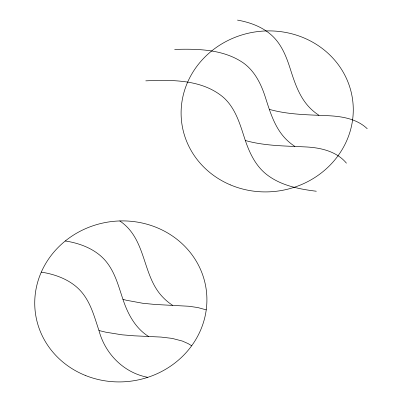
<?xml version="1.0" encoding="UTF-8"?>
<svg xmlns="http://www.w3.org/2000/svg" width="402" height="402" viewBox="0 0 402 402"><rect width="100%" height="100%" fill="white"/><g stroke="black" fill="none" stroke-linecap="round" stroke-linejoin="round"><path stroke-width="0.6" d="M145.765 80.847C172.121 79.722 202.271 79.345 223.537 97.485C235.698 108.429 240.16 124.655 245.039 139.66C249.275 152.313 255.175 165.036 265.667 173.719C279.882 185.347 298.575 189.091 316.344 191.236M174.639 49.421C197.884 48.732 223.281 49.2 243.205 62.828C254.883 71.109 261.345 84.455 265.521 97.766C270.184 112.279 274.797 127.685 285.706 138.891A55.245 51.506 -8.5 0 0 292.349 144.67L294.882 146.423M206.231 309.862L197.895 307.57L188.955 306.259L155.222 304.48L142.821 303.279L126.379 300.254L122.967 299.374L122.67 298.515C118.696 286.621 115.404 274.169 107.927 263.878C98.118 250.134 81.47 243.471 65.285 240.969M191.689 345.755L188.081 343.594L182.377 341.062L172.136 338.389L161.011 337.067L134.183 335.816L121.962 334.811L105.751 332.183L98.972 330.524L98.676 329.665C94.701 317.776 91.41 305.324 83.928 295.028C74.119 281.284 57.476 274.621 41.29 272.124M237.466 20.1C251.622 22.602 265.958 28.165 275.571 39.28C282.862 47.687 286.882 58.255 290.224 68.712C294.631 82.566 299.359 97.083 309.736 107.741A55.25 51.511 -8.5 0 0 316.389 113.52L318.927 115.273M269.33 109.369C288.752 114.846 309.053 114.771 329.037 115.751C342.559 116.469 357.092 118.982 367.242 128.725M245.336 140.519C264.757 145.996 285.053 145.921 305.043 146.901C320.052 147.534 336.389 151.041 346.444 163.177M147.815 377.327C123.831 372.845 105.093 353.825 98.972 330.524M172.564 305.284L170.026 303.53A55.25 51.511 -8.5 0 1 163.373 297.746C144.278 278.631 146.268 248.089 128.323 228.296A52.25 48.712 -8.5 0 0 119.831 220.944M148.519 336.429C135.293 328.173 127.7 313.776 122.967 299.374M85.209 375.378A86.214 80.38 -8.5 0 0 206.507 291.963A86.214 80.38 -8.5 0 0 70.752 236.894A86.214 80.38 -8.5 0 0 85.209 375.378M230.452 184.905A86.214 80.38 -8.5 0 0 352.981 103.108A86.214 80.38 -8.5 0 0 218.125 46.2A86.214 80.38 -8.5 0 0 230.452 184.905"/></g></svg>
